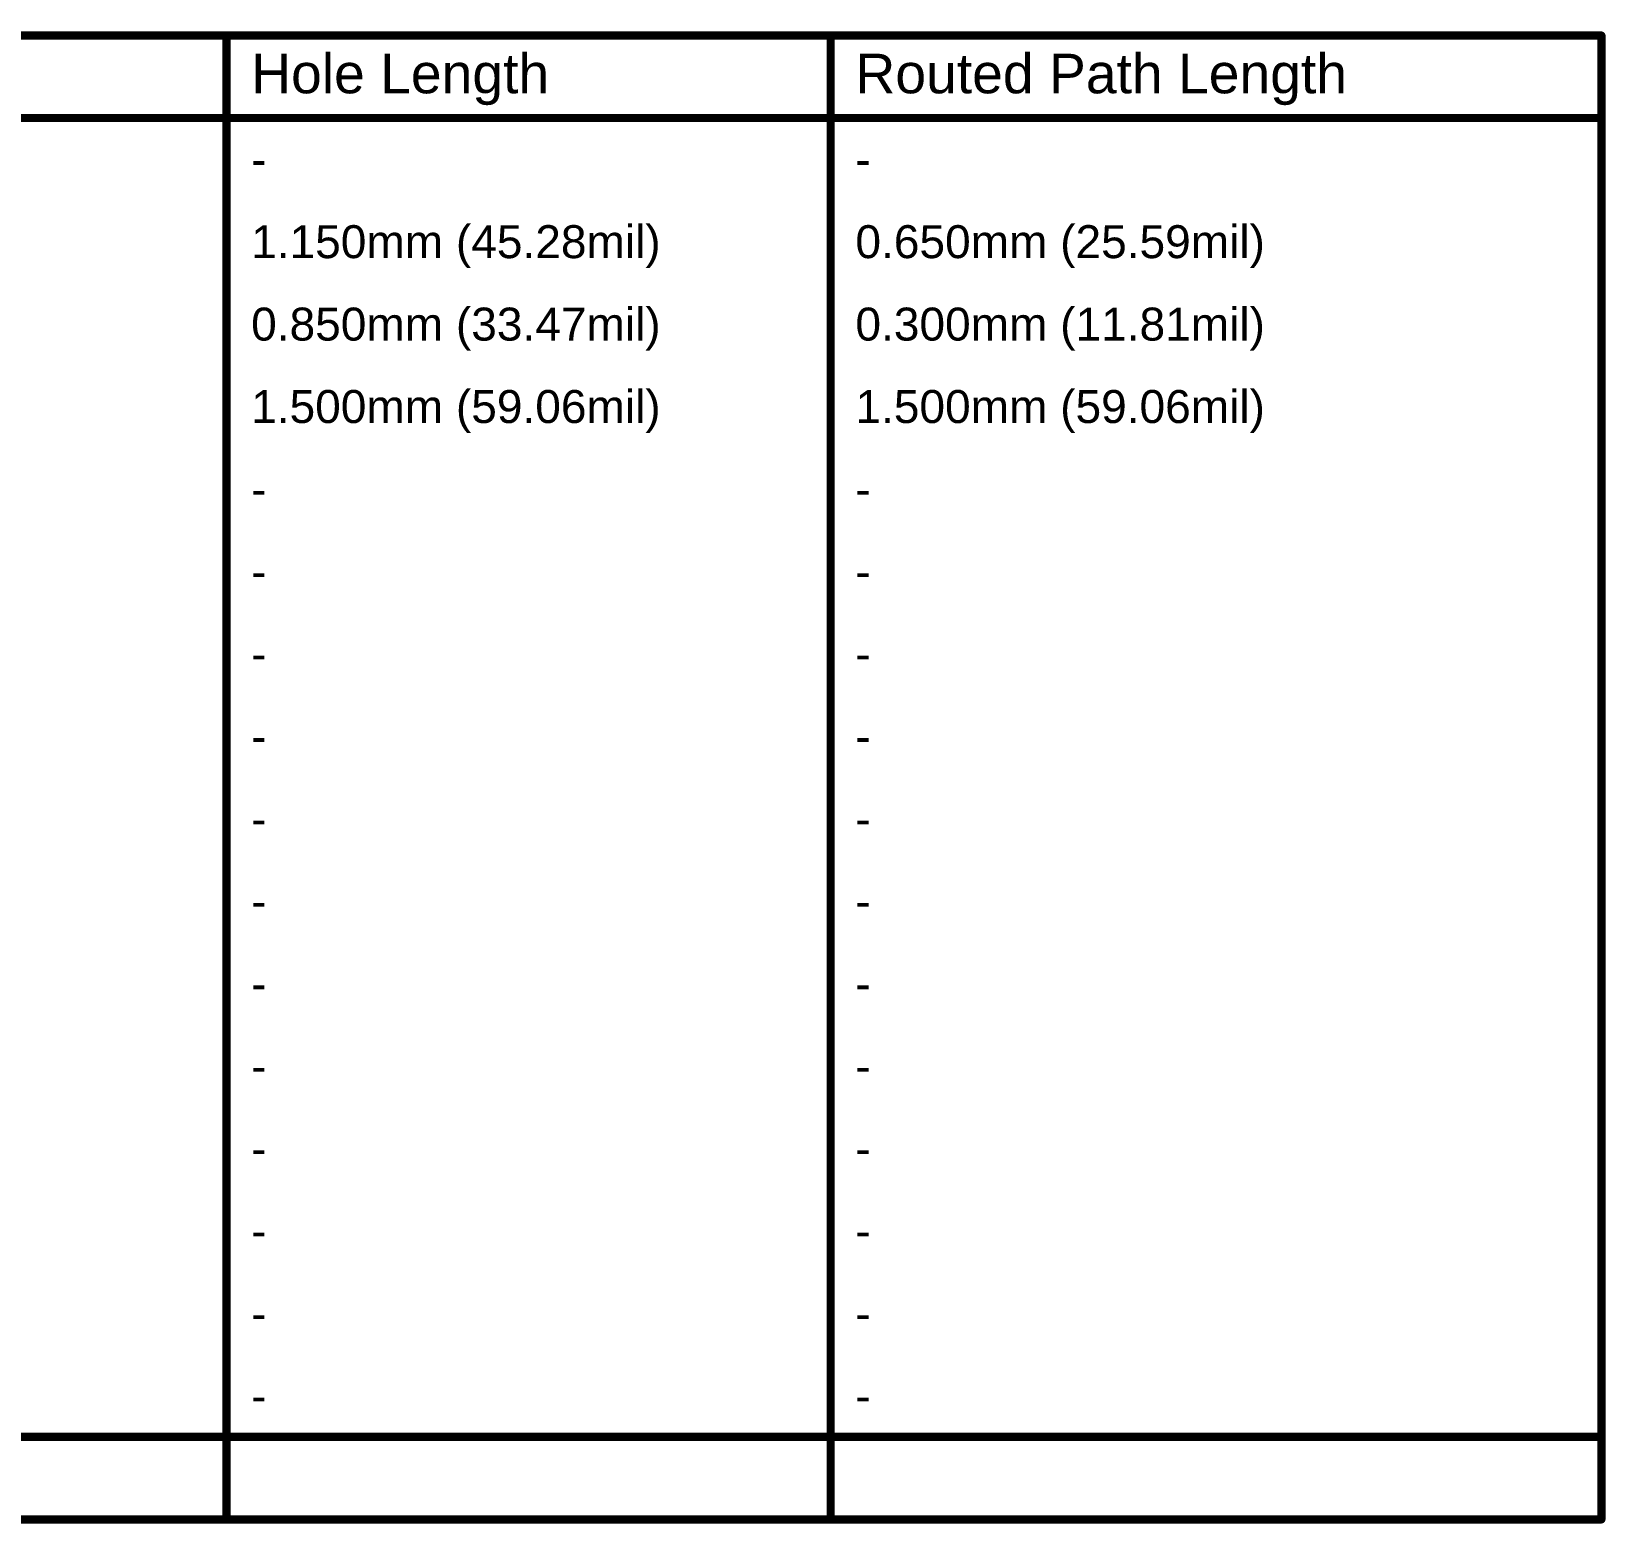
# Model space of a CAD drawing. Header units: inches. Extents: x 22 to 371, y 55 to 284.
# Drawn here: x 297.9 to 370.6, y 215.5 to 284.4 of the extents above; entities that cross this region are included whole.
import ezdxf

# ---------------------------------------------------------------- set-up
doc = ezdxf.new("R2010")
doc.units = ezdxf.units.IN
doc.layers.add('Drill Drawing', color=1, linetype='Continuous')
doc.styles.add('Arial', font='', dxfattribs={"height": 0.2})
doc.styles.get('Arial').set_extended_font_data('Arial')

msp = doc.modelspace()

# ---------------------------------------------------------------- linework, layer by layer
at = {"layer": 'Drill Drawing'}
for points in [[(24.27, 284.225, 0.381, 0.381, 0), (370.425, 284.225, 0.381, 0.381, 0)], [(306.867, 215.645, 0.381, 0.381, 0), (306.867, 284.225, 0.381, 0.381, 0)], [(334.799, 215.645, 0.381, 0.381, 0), (334.799, 284.225, 0.381, 0.381, 0)], [(370.425, 215.645, 0.381, 0.381, 0), (370.425, 284.225, 0.381, 0.381, 0)], [(24.27, 280.415, 0.381, 0.381, 0), (370.425, 280.415, 0.381, 0.381, 0)], [(24.27, 219.455, 0.381, 0.381, 0), (370.425, 219.455, 0.381, 0.381, 0)], [(24.27, 215.645, 0.381, 0.381, 0), (370.425, 215.645, 0.381, 0.381, 0)]]:
    msp.add_lwpolyline(points, format="xyseb", dxfattribs=at)
for points in [[(306.772, 284.225, 0.191, 0.191, 1), (306.962, 284.225, 0.191, 0.191, 1)], [(334.703, 284.225, 0.191, 0.191, 1), (334.894, 284.225, 0.191, 0.191, 1)], [(370.33, 284.225, 0.191, 0.191, 1), (370.52, 284.225, 0.191, 0.191, 1)], [(370.33, 284.225, 0.191, 0.191, 1), (370.52, 284.225, 0.191, 0.191, 1)], [(370.33, 280.415, 0.191, 0.191, 1), (370.52, 280.415, 0.191, 0.191, 1)], [(370.33, 219.455, 0.191, 0.191, 1), (370.52, 219.455, 0.191, 0.191, 1)], [(306.772, 215.645, 0.191, 0.191, 1), (306.962, 215.645, 0.191, 0.191, 1)], [(334.703, 215.645, 0.191, 0.191, 1), (334.894, 215.645, 0.191, 0.191, 1)], [(370.33, 215.645, 0.191, 0.191, 1), (370.52, 215.645, 0.191, 0.191, 1)], [(370.33, 215.645, 0.191, 0.191, 1), (370.52, 215.645, 0.191, 0.191, 1)]]:
    msp.add_lwpolyline(points, format="xyseb", close=True, dxfattribs=at)

# ---------------------------------------------------------------- texts
at = {"layer": 'Drill Drawing', "style": 'Arial'}
for s, height, p in [('Hole Length', 1.8288, (308.01, 281.558)), ('Routed Path Length', 1.8288, (335.942, 281.558)), ('-', 1.524, (308.01, 277.748)), ('-', 1.524, (335.942, 277.748)), ('1.150mm (45.28mil)', 1.524, (308.01, 273.938)), ('0.650mm (25.59mil)', 1.524, (335.942, 273.938)), ('0.850mm (33.47mil)', 1.524, (308.01, 270.128)), ('0.300mm (11.81mil)', 1.524, (335.942, 270.128)), ('1.500mm (59.06mil)', 1.524, (308.01, 266.318)), ('1.500mm (59.06mil)', 1.524, (335.942, 266.318)), ('-', 1.524, (308.01, 262.508)), ('-', 1.524, (335.942, 262.508)), ('-', 1.524, (308.01, 258.698)), ('-', 1.524, (335.942, 258.698)), ('-', 1.524, (308.01, 254.888)), ('-', 1.524, (335.942, 254.888)), ('-', 1.524, (308.01, 251.078)), ('-', 1.524, (335.942, 251.078)), ('-', 1.524, (308.01, 247.268)), ('-', 1.524, (335.942, 247.268)), ('-', 1.524, (308.01, 243.458)), ('-', 1.524, (335.942, 243.458)), ('-', 1.524, (308.01, 239.648)), ('-', 1.524, (335.942, 239.648)), ('-', 1.524, (308.01, 235.838)), ('-', 1.524, (335.942, 235.838)), ('-', 1.524, (308.01, 232.028)), ('-', 1.524, (335.942, 232.028)), ('-', 1.524, (308.01, 228.218)), ('-', 1.524, (335.942, 228.218)), ('-', 1.524, (308.01, 224.408)), ('-', 1.524, (335.942, 224.408)), ('-', 1.524, (308.01, 220.598)), ('-', 1.524, (335.942, 220.598))]:
    msp.add_text(s, height=height, dxfattribs=at).set_placement(p)

doc.saveas('drawing.dxf')
